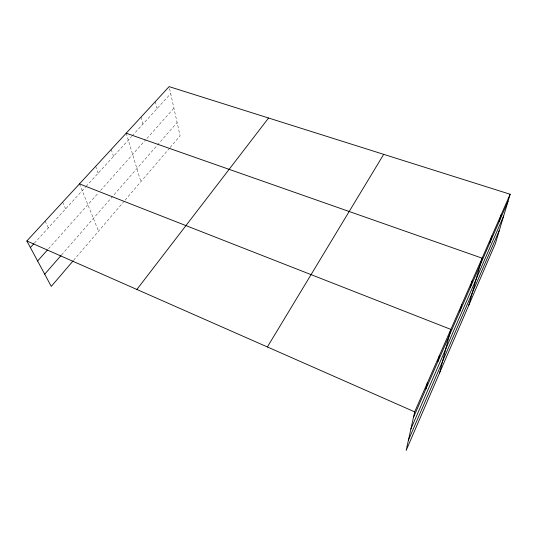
<?xml version="1.0" encoding="UTF-8"?>
<svg xmlns="http://www.w3.org/2000/svg" width="537" height="537" viewBox="0 0 537 537"><rect width="100%" height="100%" fill="white"/><g stroke="black" fill="none" stroke-linecap="round" stroke-linejoin="round"><path stroke-width="0.4" stroke-dasharray="2.69 2.01" d="M73.603 260.311L124.544 200.784M125.087 200.147L169.571 148.158M170.095 147.547L180.09 135.868L169.121 86.625M61.574 254.874L177.116 122.503M48.498 248.792L98.365 192.884M100.573 190.4L145.796 139.701M146.896 138.465L173.921 108.165M34.314 243.221L85.517 187.057M86.068 186.46L131.672 136.438M132.236 135.821L170.685 93.66M45.121 221.157L48.364 227.809M62.648 202.14L65.628 208.873M79.483 183.882L98.54 231.172M95.66 166.329L98.17 173.189M111.213 149.454L113.515 156.354M126.188 133.203L140.862 181.707M141.043 117.093L142.956 124.074M155.341 101.574L157.072 108.581"/><path stroke-width="0.81" d="M510.15 194.253L414.685 411.866L406.16 450.375L495.376 243.63L510.15 194.253L169.121 86.625L26.85 240.979L51.277 286.402L73.059 260.948M425.962 388.889L427.358 382.975M437.87 361.669L439.4 355.521M439.561 372.96L450.858 329.403L79.483 183.882M460.021 311.064L461.773 304.533M470.331 287.496L472.177 280.811M468.814 305.177L482.112 258.169L126.188 133.203M489.878 242.831L491.885 235.891M499.148 221.647L501.222 214.605M408.415 440.172L499.343 230.36M410.886 429.016L503.639 216.015M413.43 417.517L508.015 201.382M267.379 346.962L383.7 154.347M136.888 289.463L268.567 118.012M44.712 274.192L61.03 255.498M37.617 260.995L47.41 250.007M30.374 247.537L33.75 243.838M26.85 240.979L414.685 411.866"/></g></svg>
